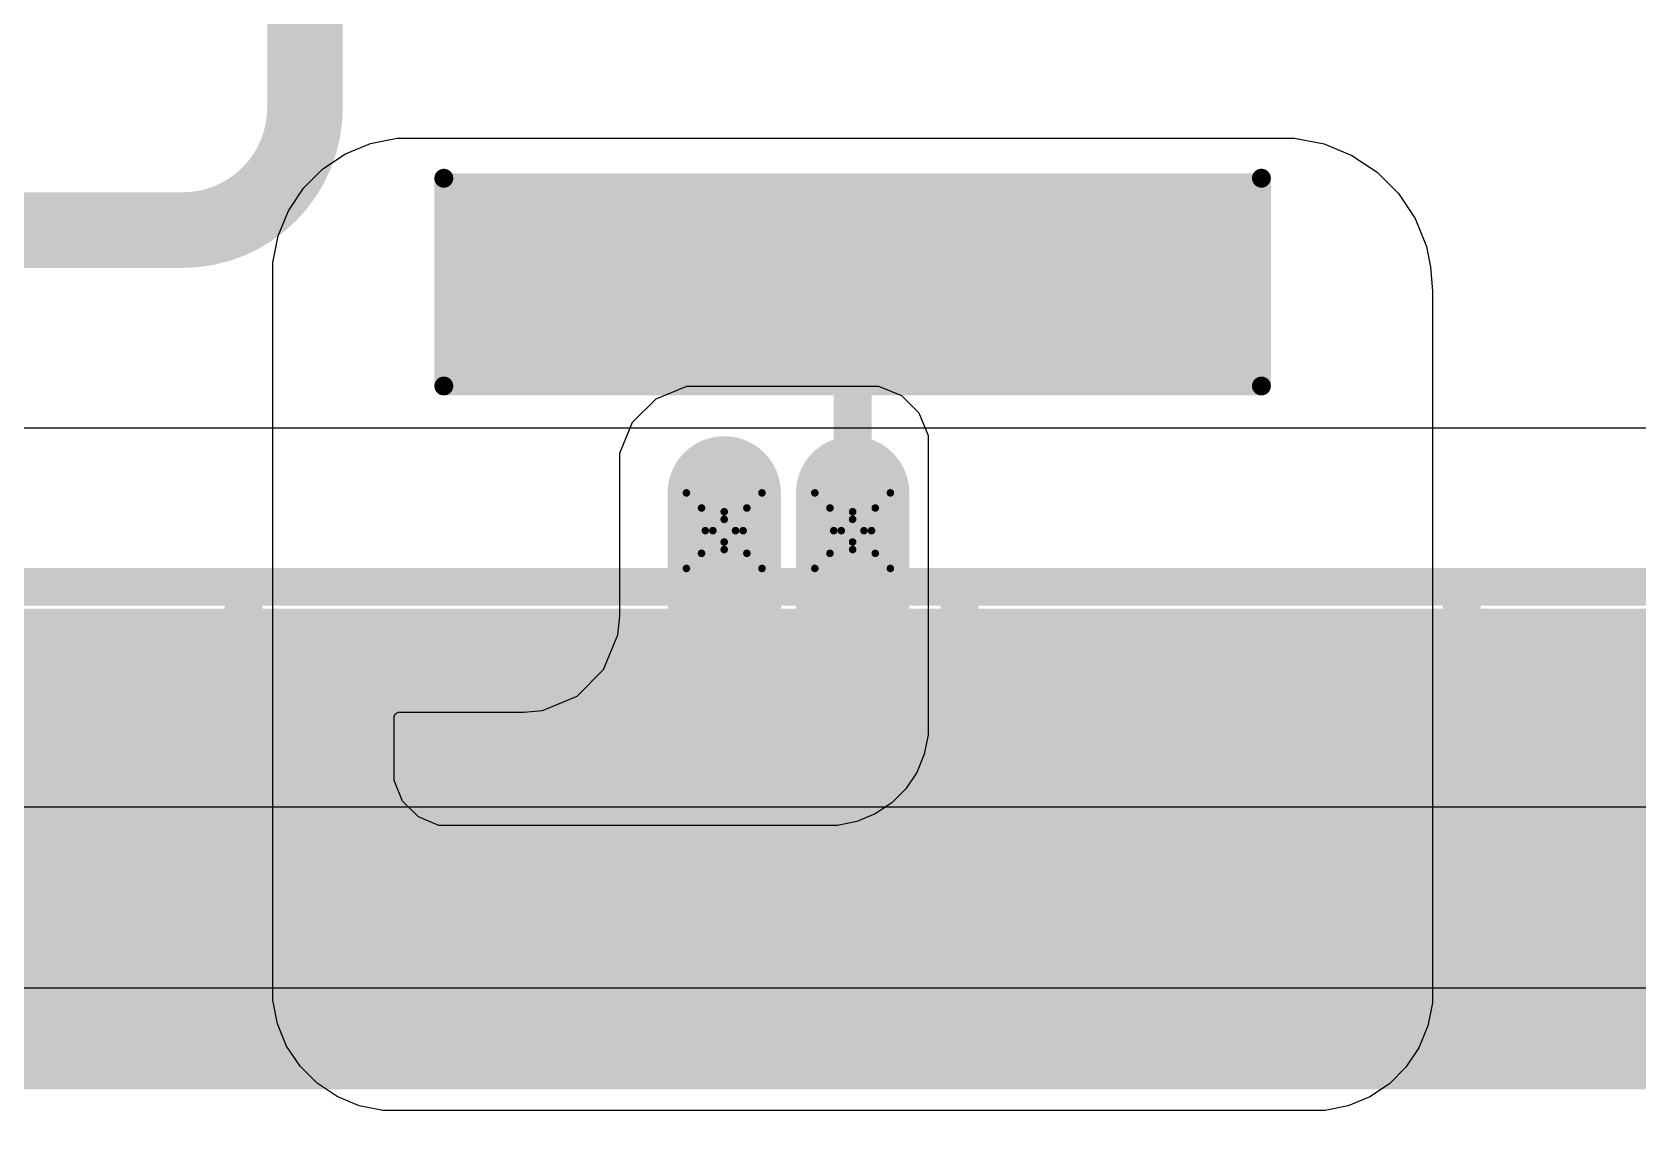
# Model space of a CAD drawing. Header units: inches. Extents: x -2 to 5376, y -4 to 5426.
# Drawn here: x 32.58 to 43.38, y 48.5 to 55.88 of the extents above; entities that cross this region are included whole.
import ezdxf

# ---------------------------------------------------------------- set-up
doc = ezdxf.new("R2010")
doc.units = ezdxf.units.IN
for name, color, linetype in [('Bottom Layer', 5, 'Continuous'), ('Bottom Overlay', 54, 'Continuous'), ('Bottom Paste', 16, 'Continuous'), ('Bottom Solder', 6, 'Continuous'), ('Drill Drawing', 1, 'Continuous'), ('Layer 1', 16, 'Continuous'), ('Layer 2', 76, 'Continuous'), ('Top Layer', 1, 'Continuous'), ('Top Overlay', 2, 'Continuous'), ('Top Paste', 8, 'Continuous'), ('Top Solder', 216, 'Continuous'), ('Via Holes', 16, 'Continuous')]:
    doc.layers.add(name, color=color, linetype=linetype)

# ---------------------------------------------------------------- blocks, each defined once
blk = doc.blocks.new('R___2030_B_57')
at = {"layer": 'Bottom Layer'}
for points in [[(-1.7499965, 3.89999982), (-1.7499965, -3.90000998), (-4.2499915, -3.90000998), (-4.2499915, 3.89999982)], [(4.2499915, 3.90000744), (4.2499915, -3.90000236), (1.7499965, -3.90000236), (1.7499965, 3.90000744)]]:
    blk.add_hatch(color=5, dxfattribs=at).paths.add_polyline_path(points)
at = {"layer": 'Bottom Paste'}
for points in [[(-1.7499965, 3.89999982), (-1.7499965, -3.90000998), (-4.2499915, -3.90000998), (-4.2499915, 3.89999982)], [(4.2499915, 3.90000744), (4.2499915, -3.90000236), (1.7499965, -3.90000236), (1.7499965, 3.90000744)]]:
    blk.add_hatch(color=16, dxfattribs=at).paths.add_polyline_path(points)
at = {"layer": 'Bottom Solder'}
for points in [[(-1.6991965, 3.95079982), (-1.6991965, -3.95080998), (-4.300791499999999, -3.95080998), (-4.300791499999999, 3.95079982)], [(4.300791499999999, 3.95080744), (4.300791499999999, -3.95080236), (1.6991965, -3.95080236), (1.6991965, 3.95080744)]]:
    blk.add_hatch(color=6, dxfattribs=at).paths.add_polyline_path(points)
at = {"layer": 'Bottom Overlay'}
for points in [[(-4.4475908, 4.096814259999999, 0.254, 0.254, 0), (-1.6255746, 4.09681172, 0.254, 0.254, 0)], [(-4.4475908, 4.096814259999999, 0.254, 0.254, 0), (-4.4475908, -4.09681934, 0.254, 0.254, 0)], [(4.4475908, 4.096814259999999, 0.254, 0.254, 0), (1.6255746, 4.09681172, 0.254, 0.254, 0)], [(4.4475908, 4.096814259999999, 0.254, 0.254, 0), (4.4475908, -4.096816799999999, 0.254, 0.254, 0)], [(-1.6255746, -4.096816799999999, 0.254, 0.254, 0), (-4.4475908, -4.09681934, 0.254, 0.254, 0)], [(1.6255746, -4.096816799999999, 0.254, 0.254, 0), (4.4475908, -4.096816799999999, 0.254, 0.254, 0)]]:
    blk.add_lwpolyline(points, format="xyseb", dxfattribs=at)
for points in [[(-4.5110908, 4.096814259999999, 0.127, 0.127, 1), (-4.3840908, 4.096814259999999, 0.127, 0.127, 1)], [(-4.5110908, 4.096814259999999, 0.127, 0.127, 1), (-4.3840908, 4.096814259999999, 0.127, 0.127, 1)], [(-1.6890746, 4.09681172, 0.127, 0.127, 1), (-1.5620746, 4.09681172, 0.127, 0.127, 1)], [(1.5620746, 4.09681172, 0.127, 0.127, 1), (1.6890746, 4.09681172, 0.127, 0.127, 1)], [(4.3840908, 4.096814259999999, 0.127, 0.127, 1), (4.5110908, 4.096814259999999, 0.127, 0.127, 1)], [(4.3840908, 4.096814259999999, 0.127, 0.127, 1), (4.5110908, 4.096814259999999, 0.127, 0.127, 1)], [(-4.5110908, -4.09681934, 0.127, 0.127, 1), (-4.3840908, -4.09681934, 0.127, 0.127, 1)], [(-4.5110908, -4.09681934, 0.127, 0.127, 1), (-4.3840908, -4.09681934, 0.127, 0.127, 1)], [(-1.6890746, -4.096816799999999, 0.127, 0.127, 1), (-1.5620746, -4.096816799999999, 0.127, 0.127, 1)], [(1.5620746, -4.096816799999999, 0.127, 0.127, 1), (1.6890746, -4.096816799999999, 0.127, 0.127, 1)], [(4.3840908, -4.096816799999999, 0.127, 0.127, 1), (4.5110908, -4.096816799999999, 0.127, 0.127, 1)], [(4.3840908, -4.096816799999999, 0.127, 0.127, 1), (4.5110908, -4.096816799999999, 0.127, 0.127, 1)]]:
    blk.add_lwpolyline(points, format="xyseb", close=True, dxfattribs=at)
blk = doc.blocks.new('R___2030_59')
at = {"layer": 'Top Layer'}
for points in [[(-4.2499915, -3.9000049), (-4.2499915, 3.9000049), (-1.7499965, 3.9000049), (-1.7499965, -3.9000049)], [(1.7499965, -3.90000236), (1.7499965, 3.90000744), (4.2499915, 3.90000744), (4.2499915, -3.90000236)]]:
    blk.add_hatch(color=1, dxfattribs=at).paths.add_polyline_path(points)
at = {"layer": 'Top Paste'}
for points in [[(-4.2499915, -3.9000049), (-4.2499915, 3.9000049), (-1.7499965, 3.9000049), (-1.7499965, -3.9000049)], [(1.7499965, -3.90000236), (1.7499965, 3.90000744), (4.2499915, 3.90000744), (4.2499915, -3.90000236)]]:
    blk.add_hatch(color=8, dxfattribs=at).paths.add_polyline_path(points)
at = {"layer": 'Top Solder'}
for points in [[(-4.300791499999999, -3.9508049), (-4.300791499999999, 3.9508049), (-1.6991965, 3.9508049), (-1.6991965, -3.9508049)], [(1.6991965, -3.95080236), (1.6991965, 3.95080744), (4.300791499999999, 3.95080744), (4.300791499999999, -3.95080236)]]:
    blk.add_hatch(color=216, dxfattribs=at).paths.add_polyline_path(points)
at = {"layer": 'Top Overlay'}
for points in [[(-4.4475908, 4.096816799999999, 0.254, 0.254, 0), (-4.4475908, -4.096816799999999, 0.254, 0.254, 0)], [(-4.4475908, 4.096816799999999, 0.254, 0.254, 0), (-1.6255746, 4.096814259999999, 0.254, 0.254, 0)], [(4.4475908, 4.09681934, 0.254, 0.254, 0), (1.6255746, 4.096814259999999, 0.254, 0.254, 0)], [(4.4475908, 4.09681934, 0.254, 0.254, 0), (4.4475908, -4.096814259999999, 0.254, 0.254, 0)], [(-4.4475908, -4.096816799999999, 0.254, 0.254, 0), (-1.6255746, -4.096816799999999, 0.254, 0.254, 0)], [(4.4475908, -4.096814259999999, 0.254, 0.254, 0), (1.6255746, -4.096816799999999, 0.254, 0.254, 0)]]:
    blk.add_lwpolyline(points, format="xyseb", dxfattribs=at)
for points in [[(-4.5110908, 4.096816799999999, 0.127, 0.127, 1), (-4.3840908, 4.096816799999999, 0.127, 0.127, 1)], [(-4.5110908, 4.096816799999999, 0.127, 0.127, 1), (-4.3840908, 4.096816799999999, 0.127, 0.127, 1)], [(-1.6890746, 4.096814259999999, 0.127, 0.127, 1), (-1.5620746, 4.096814259999999, 0.127, 0.127, 1)], [(1.5620746, 4.096814259999999, 0.127, 0.127, 1), (1.6890746, 4.096814259999999, 0.127, 0.127, 1)], [(4.3840908, 4.09681934, 0.127, 0.127, 1), (4.5110908, 4.09681934, 0.127, 0.127, 1)], [(4.3840908, 4.09681934, 0.127, 0.127, 1), (4.5110908, 4.09681934, 0.127, 0.127, 1)], [(-4.5110908, -4.096816799999999, 0.127, 0.127, 1), (-4.3840908, -4.096816799999999, 0.127, 0.127, 1)], [(-4.5110908, -4.096816799999999, 0.127, 0.127, 1), (-4.3840908, -4.096816799999999, 0.127, 0.127, 1)], [(-1.6890746, -4.096816799999999, 0.127, 0.127, 1), (-1.5620746, -4.096816799999999, 0.127, 0.127, 1)], [(1.5620746, -4.096816799999999, 0.127, 0.127, 1), (1.6890746, -4.096816799999999, 0.127, 0.127, 1)], [(4.3840908, -4.096814259999999, 0.127, 0.127, 1), (4.5110908, -4.096814259999999, 0.127, 0.127, 1)], [(4.3840908, -4.096814259999999, 0.127, 0.127, 1), (4.5110908, -4.096814259999999, 0.127, 0.127, 1)]]:
    blk.add_lwpolyline(points, format="xyseb", close=True, dxfattribs=at)
blk = doc.blocks.new('R___2030_61')
at = {"layer": 'Top Layer'}
for points in [[(-4.2499915, -3.9000049), (-4.2499915, 3.9000049), (-1.7499965, 3.9000049), (-1.7499965, -3.9000049)], [(1.7499965, -3.9000049), (1.7499965, 3.9000049), (4.2499915, 3.9000049), (4.2499915, -3.9000049)]]:
    blk.add_hatch(color=1, dxfattribs=at).paths.add_polyline_path(points)
at = {"layer": 'Top Paste'}
for points in [[(-4.2499915, -3.9000049), (-4.2499915, 3.9000049), (-1.7499965, 3.9000049), (-1.7499965, -3.9000049)], [(1.7499965, -3.9000049), (1.7499965, 3.9000049), (4.2499915, 3.9000049), (4.2499915, -3.9000049)]]:
    blk.add_hatch(color=8, dxfattribs=at).paths.add_polyline_path(points)
at = {"layer": 'Top Solder'}
for points in [[(-4.300791499999999, -3.9508049), (-4.300791499999999, 3.9508049), (-1.6991965, 3.9508049), (-1.6991965, -3.9508049)], [(1.6991965, -3.9508049), (1.6991965, 3.9508049), (4.300791499999999, 3.9508049), (4.300791499999999, -3.9508049)]]:
    blk.add_hatch(color=216, dxfattribs=at).paths.add_polyline_path(points)
at = {"layer": 'Top Overlay'}
for points in [[(-4.4475908, 4.096816799999999, 0.254, 0.254, 0), (-1.6255746, 4.096816799999999, 0.254, 0.254, 0)], [(-4.4475908, 4.096816799999999, 0.254, 0.254, 0), (-4.4475908, -4.096816799999999, 0.254, 0.254, 0)], [(1.6255746, 4.096816799999999, 0.254, 0.254, 0), (4.44759334, 4.096816799999999, 0.254, 0.254, 0)], [(4.44759334, 4.096816799999999, 0.254, 0.254, 0), (4.4475908, -4.096814259999999, 0.254, 0.254, 0)], [(-4.4475908, -4.096816799999999, 0.254, 0.254, 0), (-1.6255746, -4.096816799999999, 0.254, 0.254, 0)], [(4.4475908, -4.096814259999999, 0.254, 0.254, 0), (1.6255746, -4.096816799999999, 0.254, 0.254, 0)]]:
    blk.add_lwpolyline(points, format="xyseb", dxfattribs=at)
for points in [[(-4.5110908, 4.096816799999999, 0.127, 0.127, 1), (-4.3840908, 4.096816799999999, 0.127, 0.127, 1)], [(-4.5110908, 4.096816799999999, 0.127, 0.127, 1), (-4.3840908, 4.096816799999999, 0.127, 0.127, 1)], [(-1.6890746, 4.096816799999999, 0.127, 0.127, 1), (-1.5620746, 4.096816799999999, 0.127, 0.127, 1)], [(1.5620746, 4.096816799999999, 0.127, 0.127, 1), (1.6890746, 4.096816799999999, 0.127, 0.127, 1)], [(4.38409334, 4.096816799999999, 0.127, 0.127, 1), (4.51109334, 4.096816799999999, 0.127, 0.127, 1)], [(4.38409334, 4.096816799999999, 0.127, 0.127, 1), (4.51109334, 4.096816799999999, 0.127, 0.127, 1)], [(-4.5110908, -4.096816799999999, 0.127, 0.127, 1), (-4.3840908, -4.096816799999999, 0.127, 0.127, 1)], [(-4.5110908, -4.096816799999999, 0.127, 0.127, 1), (-4.3840908, -4.096816799999999, 0.127, 0.127, 1)], [(-1.6890746, -4.096816799999999, 0.127, 0.127, 1), (-1.5620746, -4.096816799999999, 0.127, 0.127, 1)], [(1.5620746, -4.096816799999999, 0.127, 0.127, 1), (1.6890746, -4.096816799999999, 0.127, 0.127, 1)], [(4.3840908, -4.096814259999999, 0.127, 0.127, 1), (4.5110908, -4.096814259999999, 0.127, 0.127, 1)], [(4.3840908, -4.096814259999999, 0.127, 0.127, 1), (4.5110908, -4.096814259999999, 0.127, 0.127, 1)]]:
    blk.add_lwpolyline(points, format="xyseb", close=True, dxfattribs=at)
blk = doc.blocks.new('C___2220_B_110')
at = {"layer": 'Bottom Layer'}
for points in [[(-3.199997409999999, 2.59999988), (-1.99999727, 2.59999988), (-1.99999727, -2.59999988), (-3.199997409999999, -2.59999988)], [(2.00000235, 2.59999988), (3.20000249, 2.59999988), (3.20000249, -2.59999988), (2.00000235, -2.59999988)]]:
    blk.add_hatch(color=5, dxfattribs=at).paths.add_polyline_path(points)
at = {"layer": 'Bottom Paste'}
for points in [[(-3.199997409999999, 2.59999988), (-1.99999727, 2.59999988), (-1.99999727, -2.59999988), (-3.199997409999999, -2.59999988)], [(2.00000235, 2.59999988), (3.20000249, 2.59999988), (3.20000249, -2.59999988), (2.00000235, -2.59999988)]]:
    blk.add_hatch(color=16, dxfattribs=at).paths.add_polyline_path(points)
at = {"layer": 'Bottom Solder'}
for points in [[(-3.30159741, 2.70159988), (-1.89839727, 2.70159988), (-1.89839727, -2.70159988), (-3.30159741, -2.70159988)], [(1.89840235, 2.70159988), (3.30160249, 2.70159988), (3.30160249, -2.70159988), (1.89840235, -2.70159988)]]:
    blk.add_hatch(color=6, dxfattribs=at).paths.add_polyline_path(points)
at = {"layer": 'Bottom Overlay'}
for points in [[(-3.3274, -2.74919948, 0.127, 0.127, 0), (-3.3274, 2.74919948, 0.127, 0.127, 0)], [(-1.9304, 2.74919948, 0.127, 0.127, 0), (-3.3274, 2.74919948, 0.127, 0.127, 0)], [(3.32740508, 2.74919948, 0.127, 0.127, 0), (1.93040508, 2.74919948, 0.127, 0.127, 0)], [(3.32740508, -2.74919948, 0.127, 0.127, 0), (3.32740508, 2.74919948, 0.127, 0.127, 0)], [(-1.9304, -2.74919948, 0.127, 0.127, 0), (-3.3274, -2.74919948, 0.127, 0.127, 0)], [(3.32740508, -2.74919948, 0.127, 0.127, 0), (1.93040508, -2.74919948, 0.127, 0.127, 0)]]:
    blk.add_lwpolyline(points, format="xyseb", dxfattribs=at)
for points in [[(-3.35915, 2.74919948, 0.0635, 0.0635, 1), (-3.29565, 2.74919948, 0.0635, 0.0635, 1)], [(-3.35915, 2.74919948, 0.0635, 0.0635, 1), (-3.29565, 2.74919948, 0.0635, 0.0635, 1)], [(-1.96215, 2.74919948, 0.0635, 0.0635, 1), (-1.89865, 2.74919948, 0.0635, 0.0635, 1)], [(1.89865508, 2.74919948, 0.0635, 0.0635, 1), (1.96215508, 2.74919948, 0.0635, 0.0635, 1)], [(3.29565508, 2.74919948, 0.0635, 0.0635, 1), (3.35915508, 2.74919948, 0.0635, 0.0635, 1)], [(3.29565508, 2.74919948, 0.0635, 0.0635, 1), (3.35915508, 2.74919948, 0.0635, 0.0635, 1)], [(-3.35915, -2.74919948, 0.0635, 0.0635, 1), (-3.29565, -2.74919948, 0.0635, 0.0635, 1)], [(-3.35915, -2.74919948, 0.0635, 0.0635, 1), (-3.29565, -2.74919948, 0.0635, 0.0635, 1)], [(-1.96215, -2.74919948, 0.0635, 0.0635, 1), (-1.89865, -2.74919948, 0.0635, 0.0635, 1)], [(1.89865508, -2.74919948, 0.0635, 0.0635, 1), (1.96215508, -2.74919948, 0.0635, 0.0635, 1)], [(3.29565508, -2.74919948, 0.0635, 0.0635, 1), (3.35915508, -2.74919948, 0.0635, 0.0635, 1)], [(3.29565508, -2.74919948, 0.0635, 0.0635, 1), (3.35915508, -2.74919948, 0.0635, 0.0635, 1)]]:
    blk.add_lwpolyline(points, format="xyseb", close=True, dxfattribs=at)

msp = doc.modelspace()

# ---------------------------------------------------------------- hatches: boundary and pattern name
at = {"layer": 'Bottom Layer'}
h = msp.add_hatch(color=5, dxfattribs=at)
edge = h.paths.add_edge_path()
edge.add_arc((37.2364, 52.52916595999999), 0.2999994, 0, 360)
h = msp.add_hatch(color=5, dxfattribs=at)
edge = h.paths.add_edge_path()
edge.add_arc((38.09999238, 52.52916595999999), 0.2999994, 0, 360)
at = {"layer": 'Layer 1'}
h = msp.add_hatch(color=16, dxfattribs=at)
edge = h.paths.add_edge_path()
edge.add_arc((37.2364, 52.52916595999999), 0.2999994, 0, 360)
h = msp.add_hatch(color=16, dxfattribs=at)
edge = h.paths.add_edge_path()
edge.add_arc((38.09999238, 52.52916595999999), 0.2999994, 0, 360)
at = {"layer": 'Layer 2'}
h = msp.add_hatch(color=76, dxfattribs=at)
edge = h.paths.add_edge_path()
edge.add_arc((37.2364, 52.52916595999999), 0.2999994, 0, 360)
h = msp.add_hatch(color=76, dxfattribs=at)
edge = h.paths.add_edge_path()
edge.add_arc((38.09999238, 52.52916595999999), 0.2999994, 0, 360)
at = {"layer": 'Top Layer'}
h = msp.add_hatch(color=1, dxfattribs=at)
edge = h.paths.add_edge_path()
edge.add_arc((37.2364, 52.52916595999999), 0.2999994, 0, 360)
h = msp.add_hatch(color=1, dxfattribs=at)
edge = h.paths.add_edge_path()
edge.add_arc((38.09999238, 52.52916595999999), 0.2999994, 0, 360)
at = {"layer": 'Via Holes'}
h = msp.add_hatch(color=7, dxfattribs=at)
edge = h.paths.add_edge_path()
edge.add_arc((37.2364, 52.52916595999999), 0.1499997, 0, 360)
h = msp.add_hatch(color=7, dxfattribs=at)
edge = h.paths.add_edge_path()
edge.add_arc((38.09999238, 52.52916595999999), 0.1499997, 0, 360)

# ---------------------------------------------------------------- linework, layer by layer
at = {"layer": 'Bottom Layer'}
for p, q in [((34.68852346, 55.06315378), (34.8574487, 55.13312315999999)), ((34.8574487, 55.13312315999999), (35.03677777999999, 55.16879492)), ((35.03677777999999, 55.16879492), (35.12819746, 55.16879238)), ((35.12819746, 55.16879238), (35.1282, 55.1688)), ((35.1282, 55.1688), (40.97019745999999, 55.16879238)), ((40.97019745999999, 55.16879238), (41.07162219999999, 55.16879492)), ((41.07162219999999, 55.16879492), (41.27057786, 55.12921918)), ((41.27057786, 55.12921918), (41.45798921999999, 55.0515917)), ((34.53649684, 54.9615741), (34.68852346, 55.06315378)), ((41.45798921999999, 55.0515917), (41.62665538, 54.9388919)), ((34.4072083, 54.83228556), (34.53649684, 54.9615741)), ((41.62665538, 54.9388919), (41.77009426, 54.79545556)), ((34.30562608, 54.6802564), (34.4072083, 54.83228556)), ((41.77009426, 54.79545556), (41.88279152, 54.62678939999999)), ((34.23565669999999, 54.5113337), (34.30562608, 54.6802564)), ((41.88279152, 54.62678939999999), (41.960419, 54.43937804)), ((34.19998493999999, 54.33200461999999), (34.23565669999999, 54.5113337)), ((41.960419, 54.43937804), (41.98735569999999, 54.30395032)), ((34.19998748, 54.24058493999999), (34.19998493999999, 54.33200461999999)), ((34.19998748, 49.45398796), (34.19998748, 54.24058493999999)), ((41.98735569999999, 54.30395032), (41.99998966, 54.1390713)), ((41.99998966, 54.13899763999999), (41.99998712, 54.1389951)), ((41.99998712, 54.1389951), (41.99999728, 54.13899001999999)), ((41.99998966, 54.1390713), (41.99998966, 54.13899763999999)), ((41.99999728, 54.13899001999999), (41.99999219999999, 49.43276625999999)), ((34.19998493999999, 49.37298736), (34.19998748, 49.45398796)), ((34.23159016, 49.21409766), (34.19998493999999, 49.37298736)), ((41.99999474, 49.35385607999999), (41.96920486, 49.19906594)), ((41.99999219999999, 49.43276625999999), (41.99999474, 49.35385607999999)), ((34.29358647999999, 49.06442561999999), (34.23159016, 49.21409766)), ((41.96920486, 49.19906594), (41.90881127999999, 49.05325723999999)), ((34.38358884, 48.92972688), (34.29358647999999, 49.06442561999999)), ((41.90881127999999, 49.05325723999999), (41.82112794, 48.92203067999999)), ((34.49814284, 48.81517288), (34.38358884, 48.92972688)), ((41.82112794, 48.92203067999999), (41.70953304, 48.81043578)), ((34.63284158, 48.72517052), (34.49814284, 48.81517288)), ((34.78251362, 48.66317419999999), (34.63284158, 48.72517052)), ((41.57830648, 48.72275244), (41.43249778, 48.66235886)), ((41.70953304, 48.81043578), (41.57830648, 48.72275244)), ((34.94140332, 48.63156898), (34.78251362, 48.66317419999999)), ((35.02240392, 48.63157151999999), (34.94140332, 48.63156898)), ((41.19879746, 48.63157151999999), (35.02240392, 48.63157151999999)), ((41.27770764, 48.63156898), (41.19879746, 48.63157151999999)), ((41.43249778, 48.66235886), (41.27770764, 48.63156898))]:
    msp.add_line(p, q, dxfattribs=at)
for points in [[(38.09999238, 52.78316596000001, 0.254, 0.254, 0), (38.09999238, 54.22899999999999, 0.254, 0.254, 0)], [(38.09999238, 54.22899999999999, 0.254, 0.254, 0), (38.09999999999999, 54.22899999999999, 0.254, 0.254, 0)], [(38.09999238, 50.703988, 0.254, 0.254, 0), (38.09999238, 52.78316596000001, 0.254, 0.254, 0)]]:
    msp.add_lwpolyline(points, format="xyseb", dxfattribs=at)
for points in [[(38.03649238, 54.22899999999999, 0.127, 0.127, 1), (38.16349238, 54.22899999999999, 0.127, 0.127, 1)], [(38.03649238, 54.22899999999999, 0.127, 0.127, 1), (38.16349238, 54.22899999999999, 0.127, 0.127, 1)], [(38.0365, 54.22899999999999, 0.127, 0.127, 1), (38.1635, 54.22899999999999, 0.127, 0.127, 1)], [(38.03649238, 52.78316596000001, 0.127, 0.127, 1), (38.16349238, 52.78316596000001, 0.127, 0.127, 1)], [(38.03649238, 52.78316596000001, 0.127, 0.127, 1), (38.16349238, 52.78316596000001, 0.127, 0.127, 1)], [(38.03649238, 50.703988, 0.127, 0.127, 1), (38.16349238, 50.703988, 0.127, 0.127, 1)]]:
    msp.add_lwpolyline(points, format="xyseb", close=True, dxfattribs=at)
at = {"layer": 'Drill Drawing'}
for points in [[(36.9824, 52.78316596000001, 0.0508, 0.0508, 0), (37.2364, 52.65616596, 0.0508, 0.0508, 0)], [(36.9824, 52.78316596000001, 0.0508, 0.0508, 0), (37.1094, 52.52916595999999, 0.0508, 0.0508, 0)], [(37.2364, 52.65616596, 0.0508, 0.0508, 0), (37.49039999999999, 52.78316596000001, 0.0508, 0.0508, 0)], [(37.3634, 52.52916595999999, 0.0508, 0.0508, 0), (37.49039999999999, 52.78316596000001, 0.0508, 0.0508, 0)], [(37.84599238, 52.78316596000001, 0.0508, 0.0508, 0), (38.09999238, 52.65616596, 0.0508, 0.0508, 0)], [(37.84599238, 52.78316596000001, 0.0508, 0.0508, 0), (37.97299237999999, 52.52916595999999, 0.0508, 0.0508, 0)], [(38.09999238, 52.65616596, 0.0508, 0.0508, 0), (38.35399238, 52.78316596000001, 0.0508, 0.0508, 0)], [(38.22699238, 52.52916595999999, 0.0508, 0.0508, 0), (38.35399238, 52.78316596000001, 0.0508, 0.0508, 0)], [(37.084, 52.68156596, 0.0508, 0.0508, 0), (37.2364, 52.60536596, 0.0508, 0.0508, 0)], [(37.084, 52.68156596, 0.0508, 0.0508, 0), (37.1602, 52.52916595999999, 0.0508, 0.0508, 0)], [(37.2364, 52.60536596, 0.0508, 0.0508, 0), (37.3888, 52.68156596, 0.0508, 0.0508, 0)], [(37.3126, 52.52916595999999, 0.0508, 0.0508, 0), (37.3888, 52.68156596, 0.0508, 0.0508, 0)], [(37.94759238, 52.68156596, 0.0508, 0.0508, 0), (38.09999238, 52.60536596, 0.0508, 0.0508, 0)], [(37.94759238, 52.68156596, 0.0508, 0.0508, 0), (38.02379238, 52.52916595999999, 0.0508, 0.0508, 0)], [(38.09999238, 52.60536596, 0.0508, 0.0508, 0), (38.25239238, 52.68156596, 0.0508, 0.0508, 0)], [(38.17619238, 52.52916595999999, 0.0508, 0.0508, 0), (38.25239238, 52.68156596, 0.0508, 0.0508, 0)], [(36.9824, 52.27516596, 0.0508, 0.0508, 0), (37.1094, 52.52916595999999, 0.0508, 0.0508, 0)], [(37.084, 52.37676596, 0.0508, 0.0508, 0), (37.1602, 52.52916595999999, 0.0508, 0.0508, 0)], [(37.3126, 52.52916595999999, 0.0508, 0.0508, 0), (37.3888, 52.37676596, 0.0508, 0.0508, 0)], [(37.3634, 52.52916595999999, 0.0508, 0.0508, 0), (37.49039999999999, 52.27516596, 0.0508, 0.0508, 0)], [(37.84599238, 52.27516596, 0.0508, 0.0508, 0), (37.97299237999999, 52.52916595999999, 0.0508, 0.0508, 0)], [(37.94759238, 52.37676596, 0.0508, 0.0508, 0), (38.02379238, 52.52916595999999, 0.0508, 0.0508, 0)], [(38.17619238, 52.52916595999999, 0.0508, 0.0508, 0), (38.25239238, 52.37676596, 0.0508, 0.0508, 0)], [(38.22699238, 52.52916595999999, 0.0508, 0.0508, 0), (38.35399238, 52.27516596, 0.0508, 0.0508, 0)], [(36.9824, 52.27516596, 0.0508, 0.0508, 0), (37.2364, 52.40216596, 0.0508, 0.0508, 0)], [(37.084, 52.37676596, 0.0508, 0.0508, 0), (37.2364, 52.45296595999999, 0.0508, 0.0508, 0)], [(37.2364, 52.45296595999999, 0.0508, 0.0508, 0), (37.3888, 52.37676596, 0.0508, 0.0508, 0)], [(37.2364, 52.40216596, 0.0508, 0.0508, 0), (37.49039999999999, 52.27516596, 0.0508, 0.0508, 0)], [(37.84599238, 52.27516596, 0.0508, 0.0508, 0), (38.09999238, 52.40216596, 0.0508, 0.0508, 0)], [(37.94759238, 52.37676596, 0.0508, 0.0508, 0), (38.09999238, 52.45296595999999, 0.0508, 0.0508, 0)], [(38.09999238, 52.45296595999999, 0.0508, 0.0508, 0), (38.25239238, 52.37676596, 0.0508, 0.0508, 0)], [(38.09999238, 52.40216596, 0.0508, 0.0508, 0), (38.35399238, 52.27516596, 0.0508, 0.0508, 0)]]:
    msp.add_lwpolyline(points, format="xyseb", dxfattribs=at)
for points in [[(36.9697, 52.78316596000001, 0.0254, 0.0254, 1), (36.99509999999999, 52.78316596000001, 0.0254, 0.0254, 1)], [(36.9697, 52.78316596000001, 0.0254, 0.0254, 1), (36.99509999999999, 52.78316596000001, 0.0254, 0.0254, 1)], [(37.4777, 52.78316596000001, 0.0254, 0.0254, 1), (37.5031, 52.78316596000001, 0.0254, 0.0254, 1)], [(37.4777, 52.78316596000001, 0.0254, 0.0254, 1), (37.5031, 52.78316596000001, 0.0254, 0.0254, 1)], [(37.83329238, 52.78316596000001, 0.0254, 0.0254, 1), (37.85869238, 52.78316596000001, 0.0254, 0.0254, 1)], [(37.83329238, 52.78316596000001, 0.0254, 0.0254, 1), (37.85869238, 52.78316596000001, 0.0254, 0.0254, 1)], [(38.34129238, 52.78316596000001, 0.0254, 0.0254, 1), (38.36669238, 52.78316596000001, 0.0254, 0.0254, 1)], [(38.34129238, 52.78316596000001, 0.0254, 0.0254, 1), (38.36669238, 52.78316596000001, 0.0254, 0.0254, 1)], [(37.0713, 52.68156596, 0.0254, 0.0254, 1), (37.0967, 52.68156596, 0.0254, 0.0254, 1)], [(37.0713, 52.68156596, 0.0254, 0.0254, 1), (37.0967, 52.68156596, 0.0254, 0.0254, 1)], [(37.3761, 52.68156596, 0.0254, 0.0254, 1), (37.4015, 52.68156596, 0.0254, 0.0254, 1)], [(37.3761, 52.68156596, 0.0254, 0.0254, 1), (37.4015, 52.68156596, 0.0254, 0.0254, 1)], [(37.93489238, 52.68156596, 0.0254, 0.0254, 1), (37.96029238, 52.68156596, 0.0254, 0.0254, 1)], [(37.93489238, 52.68156596, 0.0254, 0.0254, 1), (37.96029238, 52.68156596, 0.0254, 0.0254, 1)], [(38.23969238, 52.68156596, 0.0254, 0.0254, 1), (38.26509238, 52.68156596, 0.0254, 0.0254, 1)], [(38.23969238, 52.68156596, 0.0254, 0.0254, 1), (38.26509238, 52.68156596, 0.0254, 0.0254, 1)], [(37.2237, 52.65616596, 0.0254, 0.0254, 1), (37.2491, 52.65616596, 0.0254, 0.0254, 1)], [(37.2237, 52.65616596, 0.0254, 0.0254, 1), (37.2491, 52.65616596, 0.0254, 0.0254, 1)], [(37.2237, 52.60536596, 0.0254, 0.0254, 1), (37.2491, 52.60536596, 0.0254, 0.0254, 1)], [(37.2237, 52.60536596, 0.0254, 0.0254, 1), (37.2491, 52.60536596, 0.0254, 0.0254, 1)], [(38.08729238, 52.65616596, 0.0254, 0.0254, 1), (38.11269238, 52.65616596, 0.0254, 0.0254, 1)], [(38.08729238, 52.65616596, 0.0254, 0.0254, 1), (38.11269238, 52.65616596, 0.0254, 0.0254, 1)], [(38.08729238, 52.60536596, 0.0254, 0.0254, 1), (38.11269238, 52.60536596, 0.0254, 0.0254, 1)], [(38.08729238, 52.60536596, 0.0254, 0.0254, 1), (38.11269238, 52.60536596, 0.0254, 0.0254, 1)], [(37.0967, 52.52916595999999, 0.0254, 0.0254, 1), (37.1221, 52.52916595999999, 0.0254, 0.0254, 1)], [(37.0967, 52.52916595999999, 0.0254, 0.0254, 1), (37.1221, 52.52916595999999, 0.0254, 0.0254, 1)], [(37.14749999999999, 52.52916595999999, 0.0254, 0.0254, 1), (37.1729, 52.52916595999999, 0.0254, 0.0254, 1)], [(37.14749999999999, 52.52916595999999, 0.0254, 0.0254, 1), (37.1729, 52.52916595999999, 0.0254, 0.0254, 1)], [(37.29989999999999, 52.52916595999999, 0.0254, 0.0254, 1), (37.3253, 52.52916595999999, 0.0254, 0.0254, 1)], [(37.29989999999999, 52.52916595999999, 0.0254, 0.0254, 1), (37.3253, 52.52916595999999, 0.0254, 0.0254, 1)], [(37.3507, 52.52916595999999, 0.0254, 0.0254, 1), (37.3761, 52.52916595999999, 0.0254, 0.0254, 1)], [(37.3507, 52.52916595999999, 0.0254, 0.0254, 1), (37.3761, 52.52916595999999, 0.0254, 0.0254, 1)], [(37.96029238, 52.52916595999999, 0.0254, 0.0254, 1), (37.98569238, 52.52916595999999, 0.0254, 0.0254, 1)], [(37.96029238, 52.52916595999999, 0.0254, 0.0254, 1), (37.98569238, 52.52916595999999, 0.0254, 0.0254, 1)], [(38.01109238, 52.52916595999999, 0.0254, 0.0254, 1), (38.03649238, 52.52916595999999, 0.0254, 0.0254, 1)], [(38.01109238, 52.52916595999999, 0.0254, 0.0254, 1), (38.03649238, 52.52916595999999, 0.0254, 0.0254, 1)], [(38.16349238, 52.52916595999999, 0.0254, 0.0254, 1), (38.18889238, 52.52916595999999, 0.0254, 0.0254, 1)], [(38.16349238, 52.52916595999999, 0.0254, 0.0254, 1), (38.18889238, 52.52916595999999, 0.0254, 0.0254, 1)], [(38.21429238, 52.52916595999999, 0.0254, 0.0254, 1), (38.23969238, 52.52916595999999, 0.0254, 0.0254, 1)], [(38.21429238, 52.52916595999999, 0.0254, 0.0254, 1), (38.23969238, 52.52916595999999, 0.0254, 0.0254, 1)], [(37.0713, 52.37676596, 0.0254, 0.0254, 1), (37.0967, 52.37676596, 0.0254, 0.0254, 1)], [(37.0713, 52.37676596, 0.0254, 0.0254, 1), (37.0967, 52.37676596, 0.0254, 0.0254, 1)], [(37.2237, 52.45296595999999, 0.0254, 0.0254, 1), (37.2491, 52.45296595999999, 0.0254, 0.0254, 1)], [(37.2237, 52.45296595999999, 0.0254, 0.0254, 1), (37.2491, 52.45296595999999, 0.0254, 0.0254, 1)], [(37.2237, 52.40216596, 0.0254, 0.0254, 1), (37.2491, 52.40216596, 0.0254, 0.0254, 1)], [(37.2237, 52.40216596, 0.0254, 0.0254, 1), (37.2491, 52.40216596, 0.0254, 0.0254, 1)], [(37.3761, 52.37676596, 0.0254, 0.0254, 1), (37.4015, 52.37676596, 0.0254, 0.0254, 1)], [(37.3761, 52.37676596, 0.0254, 0.0254, 1), (37.4015, 52.37676596, 0.0254, 0.0254, 1)], [(37.93489238, 52.37676596, 0.0254, 0.0254, 1), (37.96029238, 52.37676596, 0.0254, 0.0254, 1)], [(37.93489238, 52.37676596, 0.0254, 0.0254, 1), (37.96029238, 52.37676596, 0.0254, 0.0254, 1)], [(38.08729238, 52.45296595999999, 0.0254, 0.0254, 1), (38.11269238, 52.45296595999999, 0.0254, 0.0254, 1)], [(38.08729238, 52.45296595999999, 0.0254, 0.0254, 1), (38.11269238, 52.45296595999999, 0.0254, 0.0254, 1)], [(38.08729238, 52.40216596, 0.0254, 0.0254, 1), (38.11269238, 52.40216596, 0.0254, 0.0254, 1)], [(38.08729238, 52.40216596, 0.0254, 0.0254, 1), (38.11269238, 52.40216596, 0.0254, 0.0254, 1)], [(38.23969238, 52.37676596, 0.0254, 0.0254, 1), (38.26509238, 52.37676596, 0.0254, 0.0254, 1)], [(38.23969238, 52.37676596, 0.0254, 0.0254, 1), (38.26509238, 52.37676596, 0.0254, 0.0254, 1)], [(36.9697, 52.27516596, 0.0254, 0.0254, 1), (36.99509999999999, 52.27516596, 0.0254, 0.0254, 1)], [(36.9697, 52.27516596, 0.0254, 0.0254, 1), (36.99509999999999, 52.27516596, 0.0254, 0.0254, 1)], [(37.4777, 52.27516596, 0.0254, 0.0254, 1), (37.5031, 52.27516596, 0.0254, 0.0254, 1)], [(37.4777, 52.27516596, 0.0254, 0.0254, 1), (37.5031, 52.27516596, 0.0254, 0.0254, 1)], [(37.83329238, 52.27516596, 0.0254, 0.0254, 1), (37.85869238, 52.27516596, 0.0254, 0.0254, 1)], [(37.83329238, 52.27516596, 0.0254, 0.0254, 1), (37.85869238, 52.27516596, 0.0254, 0.0254, 1)], [(38.34129238, 52.27516596, 0.0254, 0.0254, 1), (38.36669238, 52.27516596, 0.0254, 0.0254, 1)], [(38.34129238, 52.27516596, 0.0254, 0.0254, 1), (38.36669238, 52.27516596, 0.0254, 0.0254, 1)]]:
    msp.add_lwpolyline(points, format="xyseb", close=True, dxfattribs=at)
at = {"layer": 'Layer 1'}
msp.add_line((-1.05204768, 50.673), (86.55513042, 50.673), dxfattribs=at)
at = {"layer": 'Layer 2'}
for p, q in [((36.77796301999999, 53.4158825), (36.98489428, 53.50159734)), ((36.98489428, 53.50159734), (37.09688542, 53.50159734)), ((37.09688542, 53.50159734), (37.09688542, 53.50159734)), ((37.09688542, 53.50159734), (38.19240266, 53.50159734)), ((38.19240266, 53.50159734), (38.27506949999999, 53.50159734)), ((38.27506949999999, 53.50159734), (38.42781747999999, 53.43832594)), ((36.61958386, 53.25750333999999), (36.77796301999999, 53.4158825)), ((38.42781747999999, 53.43832594), (38.5447286, 53.32141481999999)), ((36.53387156, 53.05057207999999), (36.61958386, 53.25750333999999)), ((38.5447286, 53.32141481999999), (38.608, 53.16866683999999)), ((38.608, 53.16866683999999), (38.608, 53.08599999999999)), ((36.53387156, 52.93858348), (36.53387156, 53.05057207999999)), ((38.608, 53.08599999999999), (38.60799238, 51.22400728)), ((38.608, 53.08599999999999), (38.608, 53.08599999999999)), ((36.53387156, 51.95398549999999), (36.53387156, 52.93858348)), ((36.5214535, 51.82795832), (36.53386394, 51.95398296)), ((36.53386394, 51.95398296), (36.53387156, 51.95398549999999)), ((36.42499953999999, 51.59509366), (36.5214535, 51.82795832)), ((36.24677282, 51.41686693999999), (36.42499953999999, 51.59509366)), ((36.01390816, 51.32041044), (36.24677282, 51.41686693999999)), ((35.02159874, 51.29245012), (35.03168508, 51.30253645999999)), ((35.03168508, 51.30253645999999), (35.04486514, 51.30799491999999)), ((35.04486514, 51.30799491999999), (35.05199746, 51.30799238)), ((35.05199746, 51.30799238), (35.05199999999999, 51.30799746)), ((35.05199999999999, 51.30799746), (35.88788352, 51.308)), ((35.88788352, 51.308), (36.01390816, 51.32041044)), ((35.01613774, 51.27927006), (35.02159874, 51.29245012)), ((35.01614028, 51.27213774), (35.01613774, 51.27927006)), ((35.01614028, 50.92436348), (35.01614028, 51.27213774)), ((38.60799238, 51.22400728), (38.60799492, 51.15735767999999)), ((38.60799492, 51.15735767999999), (38.5819904, 51.0266188)), ((38.5819904, 51.0266188), (38.53097704, 50.9034669)), ((35.01614028, 50.84935982), (35.01614028, 50.92436348)), ((35.01614028, 50.92436348), (35.01614028, 50.92436348)), ((38.53097704, 50.9034669), (38.4569208, 50.792634)), ((35.07354174, 50.71077488), (35.01614028, 50.84935982)), ((38.4569208, 50.792634), (38.36266394, 50.69837714)), ((35.1796096, 50.60470701999999), (35.07354174, 50.71077488)), ((38.36266394, 50.69837714), (38.25182849999999, 50.62431836)), ((35.31819454, 50.54730556), (35.1796096, 50.60470701999999)), ((35.39319819999999, 50.54730556), (35.31819454, 50.54730556)), ((37.93129065999999, 50.54730556), (35.39319819999999, 50.54730556)), ((37.99793772, 50.54730301999999), (37.93128812, 50.54730556)), ((37.93128812, 50.54730556), (37.93129065999999, 50.54730556)), ((38.1286766, 50.57330753999999), (37.99793772, 50.54730301999999)), ((38.25182849999999, 50.62431836), (38.1286766, 50.57330753999999))]:
    msp.add_line(p, q, dxfattribs=at)
for points in [[(37.2364, 51.92747044, 0.7619999999999999, 0.7619999999999999, 0), (37.2364, 52.78316596000001, 0.7619999999999999, 0.7619999999999999, 0)], [(38.09999238, 51.92747044, 0.7619999999999999, 0.7619999999999999, 0), (38.09999238, 52.78316596000001, 0.7619999999999999, 0.7619999999999999, 0)], [(37.2364, 51.92747044, 0.7619999999999999, 0.7619999999999999, -0.4142135623730951), (36.23329304, 50.92436348, 0.7619999999999999, 0.7619999999999999, 0)], [(38.09999238, 51.92747044, 0.7619999999999999, 0.7619999999999999, -0.4142135623730951), (37.09688542, 50.92436348, 0.7619999999999999, 0.7619999999999999, 0)], [(22.29568312, 50.92436348, 0.7619999999999999, 0.7619999999999999, 0), (37.09688542, 50.92436348, 0.7619999999999999, 0.7619999999999999, 0)], [(20.1322178, 49.15486739999999, 0.7619999999999999, 0.7619999999999999, 0), (48.97747634, 49.15486739999999, 0.7619999999999999, 0.7619999999999999, 0)]]:
    msp.add_lwpolyline(points, format="xyseb", dxfattribs=at)
for points in [[(37.0459, 52.78316596000001, 0.3809999999999999, 0.3809999999999999, 1), (37.4269, 52.78316596000001, 0.3809999999999999, 0.3809999999999999, 1)], [(37.90949238, 52.78316596000001, 0.3809999999999999, 0.3809999999999999, 1), (38.29049238, 52.78316596000001, 0.3809999999999999, 0.3809999999999999, 1)], [(37.0459, 51.92747044, 0.3809999999999999, 0.3809999999999999, 1), (37.4269, 51.92747044, 0.3809999999999999, 0.3809999999999999, 1)], [(37.0459, 51.92747044, 0.3809999999999999, 0.3809999999999999, 1), (37.4269, 51.92747044, 0.3809999999999999, 0.3809999999999999, 1)], [(37.90949238, 51.92747044, 0.3809999999999999, 0.3809999999999999, 1), (38.29049238, 51.92747044, 0.3809999999999999, 0.3809999999999999, 1)], [(37.90949238, 51.92747044, 0.3809999999999999, 0.3809999999999999, 1), (38.29049238, 51.92747044, 0.3809999999999999, 0.3809999999999999, 1)], [(36.04279304, 50.92436348, 0.3809999999999999, 0.3809999999999999, 1), (36.42379304, 50.92436348, 0.3809999999999999, 0.3809999999999999, 1)], [(36.90638541999999, 50.92436348, 0.3809999999999999, 0.3809999999999999, 1), (37.28738542, 50.92436348, 0.3809999999999999, 0.3809999999999999, 1)], [(36.90638541999999, 50.92436348, 0.3809999999999999, 0.3809999999999999, 1), (37.28738542, 50.92436348, 0.3809999999999999, 0.3809999999999999, 1)]]:
    msp.add_lwpolyline(points, format="xyseb", close=True, dxfattribs=at)
at = {"layer": 'Top Layer'}
for p, q in [((29.91286372, 53.22138454), (46.71037647999999, 53.22138454)), ((36.91551418, 49.45398542), (29.10006371999999, 49.4539905)), ((47.56972198, 49.45398542), (36.91551418, 49.45398542))]:
    msp.add_line(p, q, dxfattribs=at)
for points in [[(34.41699999999999, 55.372, 0.508, 0.508, 0), (34.41699999999999, 56.64044806, 0.508, 0.508, 0)], [(34.41699999999999, 55.372, 0.508, 0.508, -0.4142135623730951), (33.59488836, 54.54988836, 0.508, 0.508, 0)], [(12.64353072, 54.54988836, 0.508, 0.508, 0), (33.59488836, 54.54988836, 0.508, 0.508, 0)], [(38.09999238, 50.703988, 0.254, 0.254, 0), (38.09999238, 52.78316596000001, 0.254, 0.254, 0)], [(33.00006862, 50.703988, 0.254, 0.254, 0), (38.09999238, 50.703988, 0.254, 0.254, 0)], [(38.09999238, 50.703988, 0.254, 0.254, 0), (42.91603303999999, 50.703988, 0.254, 0.254, 0)]]:
    msp.add_lwpolyline(points, format="xyseb", dxfattribs=at)
for points in [[(34.29, 55.372, 0.254, 0.254, 1), (34.544, 55.372, 0.254, 0.254, 1)], [(34.29, 55.372, 0.254, 0.254, 1), (34.544, 55.372, 0.254, 0.254, 1)], [(33.46788836, 54.54988836, 0.254, 0.254, 1), (33.72188836, 54.54988836, 0.254, 0.254, 1)], [(33.46788836, 54.54988836, 0.254, 0.254, 1), (33.72188836, 54.54988836, 0.254, 0.254, 1)], [(38.03649238, 52.78316596000001, 0.127, 0.127, 1), (38.16349238, 52.78316596000001, 0.127, 0.127, 1)], [(32.93656862, 50.703988, 0.127, 0.127, 1), (33.06356862, 50.703988, 0.127, 0.127, 1)], [(38.03649238, 50.703988, 0.127, 0.127, 1), (38.16349238, 50.703988, 0.127, 0.127, 1)], [(38.03649238, 50.703988, 0.127, 0.127, 1), (38.16349238, 50.703988, 0.127, 0.127, 1)], [(38.03649238, 50.703988, 0.127, 0.127, 1), (38.16349238, 50.703988, 0.127, 0.127, 1)], [(42.85253304, 50.703988, 0.127, 0.127, 1), (42.97953303999999, 50.703988, 0.127, 0.127, 1)]]:
    msp.add_lwpolyline(points, format="xyseb", close=True, dxfattribs=at)

# ---------------------------------------------------------------- block references
for name, p, rotation in [('C___2220_B_110', (38.09999999999999, 56.82900241999999), 270), ('R___2030_59', (33.00007116, 47.70399399999999), 90), ('R___2030_B_57', (38.09999492, 47.70399399999999), 90), ('R___2030_61', (42.91603303999999, 47.70399399999999), 90)]:
    msp.add_blockref(name, p, dxfattribs=dict(rotation=rotation))

doc.saveas('drawing.dxf')
